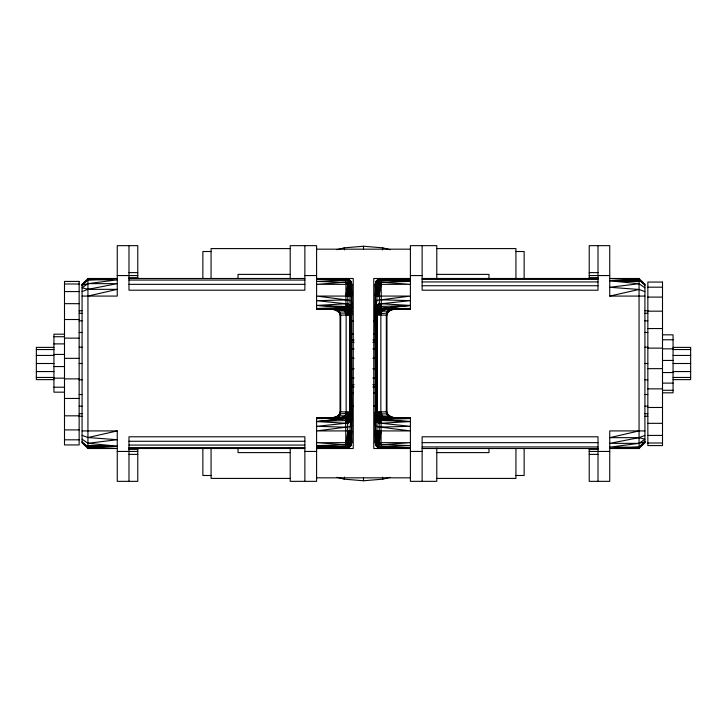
<?xml version="1.0" encoding="UTF-8"?>
<svg xmlns="http://www.w3.org/2000/svg" width="727" height="727" viewBox="0 0 727 727"><rect width="100%" height="100%" fill="white"/><g stroke="black" fill="none" stroke-linecap="round" stroke-linejoin="round"><path stroke-width="1.09" d="M290.209 448.168L290.209 481.347L316.599 481.347L316.599 417.734L343.98 417.734L345.616 418.688L345.916 448.514L348.842 447.723L350.996 445.569L351.341 444.206L351.777 419.842L351.277 309.557L351.777 284.348L350.996 281.431L348.842 279.277L345.916 278.486L345.916 306.476L345.298 308.793L316.599 309.266L316.599 245.653L290.209 245.653L290.209 278.832M436.791 278.832L436.791 245.653L410.401 245.653L410.401 309.266L383.02 309.266L381.384 308.312L381.084 278.486L378.158 279.277L376.004 281.431L375.659 282.794L375.223 307.157L375.723 417.443L375.223 442.652L376.004 445.569L378.158 447.723L381.084 448.514L381.084 420.524L381.702 418.207L410.401 417.734L410.401 481.347L436.791 481.347L436.791 448.168M351.486 433.056L351.777 442.652L350.996 445.569L347.57 448.068L316.599 448.514L353.24 448.514L353.24 278.486L316.599 278.486L348.842 279.277L350.996 281.431L351.777 284.348L351.777 442.652L350.078 445.569L345.916 446.796L316.599 445.578L345.916 444.869L347.988 444.57L350.723 442.652C349.096 432.847 350.423 422.996 351.541 413.59L351.423 305.994L347.951 303.959L316.599 300.669L347.951 299.924L351.423 300.914L351.777 303.604M375.514 293.944L375.223 284.348L376.004 281.431L379.43 278.932L410.401 278.486L373.76 278.486L373.76 448.514L410.401 448.514L378.158 447.723L376.004 445.569L375.223 442.652L375.223 284.348L376.922 281.431L381.084 280.204L410.401 281.422L381.084 282.131L379.012 282.43L376.277 284.348C377.904 294.153 376.577 304.004 375.459 313.41L375.577 421.006L379.049 423.041L410.401 426.331L379.049 427.076L375.577 426.086L375.223 423.396M350.723 442.652L350.877 430.92L350.996 442.652L349.751 446.941L345.916 448.514M376.277 284.348L376.123 296.08L376.004 284.348L377.249 280.059L381.084 278.486M347.57 278.932L348.169 280.522L347.57 284.348L347.897 306.885L351.086 314.228L351.586 310.956L349.951 307.93L346.615 306.512L316.599 305.449L345.916 303.75L346.615 306.512L345.879 307.094L347.997 307.466L351.277 309.557L351.777 307.112L351.341 282.794L350.078 281.431L345.916 280.204L316.599 279.277L345.916 278.923M379.43 448.068L378.831 446.478L379.43 442.652L379.103 420.115L375.914 412.772L375.414 416.044L377.049 419.07L377.813 416.707L379.194 415.889L376.822 415.571L375.932 418.107L377.822 419.743L380.385 420.488L410.401 421.551L381.084 423.25L380.385 420.488L381.121 419.906L379.003 419.534L375.723 417.443L375.223 419.888L375.659 444.206L376.922 445.569L381.084 446.796L410.401 447.723L381.084 448.077M351.777 425.522L350.06 426.694L345.916 427.185L316.599 426.331L347.942 423.041L351.414 421.024L351.495 416.953L351.514 420.088M375.486 306.912L375.577 310.038L375.586 305.976L379.058 303.959L410.401 300.669L381.084 299.815L376.94 300.306L375.223 301.478M345.916 423.25L316.599 421.551L345.552 418.625L316.599 418.516L344.434 417.789L345.852 417.216L347.66 418.125L347.57 442.652L348.769 430.92L348.842 442.652L347.988 444.57L347.988 447.787L316.599 447.723L345.916 447.641L316.599 446.46L345.916 446.796M381.084 303.75L410.401 305.449L381.448 308.375L410.401 308.484L382.566 309.211L381.148 309.784L379.34 308.875L379.43 284.348L378.231 296.08L378.158 284.348L379.012 282.43L379.012 279.213L410.401 279.277L381.084 279.359L410.401 280.54L381.084 280.204M331.258 309.266L334.656 309.675L340.409 313.101L345.898 313.101L350.478 314.782L351.777 311.092L350.905 314.627L350.768 412.254L347.079 416.735L337.582 417.734L339.409 416.017L339.491 413.881L349.923 413.172L351.323 413.209L351.259 417.462L348.869 414.663L345.898 413.899L344.716 416.017L341.308 417.734L344.653 417.689L350.405 415.944L351.541 413.59L351.068 308.893L349.951 307.93L349.187 310.293L347.806 311.111L350.178 311.429L350.759 309.357M395.742 417.734L392.344 417.325L386.591 413.899L381.102 413.899L376.522 412.218L375.223 415.908L376.095 412.373L376.232 314.746L379.921 310.265L389.418 309.266L387.591 310.983L387.509 313.119L377.077 313.828L375.677 313.791L375.741 309.538L378.131 312.337L381.102 313.101L382.284 310.983L385.692 309.266L382.347 309.311L376.595 311.056L375.459 313.41L376.241 417.643M351.777 311.919L351.423 305.994L350.705 308.575C348.397 299.179 352.268 289.346 349.751 280.059L345.916 278.486M375.223 415.081L375.577 421.006L376.295 418.425C378.603 427.821 374.732 437.654 377.249 446.941L381.084 448.514M351.495 304.931L351.495 297.025M375.505 422.069L375.505 429.975M347.951 296.08L348.842 284.348L347.988 282.43L316.599 281.422L345.916 280.204M379.049 430.92L378.158 442.652L379.012 444.57L410.401 445.578L381.084 446.796M351.514 415.862L351.777 411.873M375.486 311.138L375.223 315.127M316.599 418.516L344.643 417.816L348.169 416.235L349.923 413.172L350.023 412.018L349.224 413.2L346.143 411.873L346.143 315.127L344.716 310.983L341.117 309.266L349.187 310.293L345.461 308.393L349.178 307.257L350.078 304.758L347.897 306.885L345.879 307.094M382.357 309.184L378.831 310.765L376.977 314.982L377.776 313.8L380.857 315.127L380.857 411.873L382.284 416.017L385.883 417.734L377.813 416.707L381.539 418.607L377.822 419.743L376.922 422.242L379.103 420.115L381.121 419.906M348.842 442.652L350.06 430.92M376.94 296.08L378.158 284.348M346.143 411.873L345.898 413.899L349.405 417.053L349.951 419.079L350.405 415.944L347.906 420.124L345.916 421.642L347.942 423.041L349.669 419.279L350.06 422.26M380.857 315.127L381.102 313.101L377.595 309.947L377.049 307.921L376.595 311.056L379.094 306.876L381.084 305.358L379.058 303.959L377.331 307.721L376.94 304.74M331.258 417.734C334.883 417.798 339.782 416.089 340.045 411.873L340.045 315.127L338.982 312.237L339.409 310.983L337.846 309.629L334.475 309.647L345.943 309.793L347.451 309.184L347.997 307.466L316.599 305.449M351.541 416.044L351.777 414.217M375.223 312.783L375.459 310.956M395.742 309.266C392.117 309.202 387.218 310.911 386.955 315.127L386.955 411.873L388.018 414.763L387.591 416.017L389.154 417.371L392.525 417.353L381.057 417.207L379.549 417.816L379.003 419.534L410.401 421.551M347.988 416.998L348.169 415.699M378.831 311.301L379.012 310.002M345.916 296.08L347.57 284.348L345.916 282.131L316.599 284.348L351.777 284.348M381.084 430.92L379.43 442.652L381.084 444.869L410.401 442.652L375.223 442.652M351.777 307.721L351.441 310.047L351.541 306.967M375.223 419.279L375.559 416.953L375.459 420.033M390.099 477.312L382.802 479.157L363.5 480.756L344.198 479.157L344.543 477.103M382.457 249.897L382.802 247.843L363.5 246.244L344.198 247.843L336.901 249.688M347.942 430.92L345.916 442.652L347.988 444.57L349.269 442.652L350.078 445.569L350.723 445.851L347.988 447.787M379.058 296.08L381.084 284.348L379.012 282.43L377.731 284.348L376.922 281.431L376.277 281.149L379.012 279.213M351.423 426.422L351.514 421.987M375.577 300.578L375.486 305.013M375.577 296.08L375.459 299.633M351.423 430.92L351.541 427.367M348.869 414.663L349.542 411.873L349.542 315.127L348.596 311.865L346.634 309.975L343.98 309.266M378.131 312.337L377.458 315.127L377.458 411.873L378.403 415.135L380.366 417.025L383.02 417.734M316.599 417.734L344.434 417.789L349.405 417.053L347.942 423.041M410.401 309.266L382.566 309.211L377.595 309.947L379.058 303.959M375.223 314.537L375.577 313.146M351.423 413.854L351.777 412.463M375.223 306.667L375.577 305.885M351.423 421.115L351.777 420.333M382.566 309.211L389.154 309.629L389.418 311.02L387.591 310.983L386.319 315.127L386.319 411.873L387.591 416.017L392.344 417.325L389.154 417.371M344.434 417.789L337.846 417.371L337.582 415.98L339.409 416.017L340.681 411.873L340.681 315.127L339.409 310.983L334.656 309.675L337.846 309.629M346.615 306.512L347.951 303.959M379.049 423.041L380.385 420.488M351.423 305.885L351.777 305.24M375.223 421.76L375.577 421.115M349.178 307.257L350.178 311.429L349.051 313.155L350.996 313.282L349.278 313.8L350.478 314.782M377.822 419.743L376.822 415.571L377.949 413.845L376.004 413.718L377.722 413.2L376.522 412.218M82.078 284.348L87.94 278.486L117.256 278.486L87.94 279.85L82.078 284.348L82.078 442.652L87.94 448.514L117.256 448.514L87.94 447.16L82.078 442.652M644.922 442.652L639.06 448.514L609.744 448.514L639.06 447.15L644.922 442.652L644.922 284.348L639.06 278.486L609.744 278.486L639.06 279.84L644.922 284.348M82.078 285.211L87.94 279.85L117.256 279.831L87.94 283.648L82.078 285.211L87.94 279.831M639.06 447.169L644.922 441.743L639.06 443.352L609.744 447.169L639.06 447.15L644.922 441.789M377.249 283.266L376.004 284.348L375.223 296.08L410.401 296.08L381.084 299.815M349.751 443.734L350.996 442.652L351.777 430.92L316.599 430.92L345.916 427.185M340.409 313.101L339.763 313.591L340.681 315.127M386.591 413.899L387.237 413.409L386.319 411.873M351.468 393.989L353.24 392.689M376.595 311.056L376.222 308.521L378.294 307.03L381.084 306.476L410.401 305.449L381.384 308.312L377.595 309.947M350.405 415.944L350.777 418.479L348.706 419.97L345.916 420.524L316.599 421.551L345.616 418.688L349.405 417.053M337.401 310.838L344.716 310.983L346.634 309.975L349.187 310.293M377.813 416.707L380.366 417.025L382.284 416.017L389.599 416.162M373.76 334.311L375.732 333.384M345.898 313.101L350.178 311.429M376.822 415.571L381.102 413.899M375.268 310.538L375.777 312.874L379.203 311.092L389.045 311.22M351.732 416.462L351.223 414.126L347.797 415.908L337.955 415.78M351.323 321.598L353.24 320.743L351.286 321.525M375.732 405.375L373.76 406.257L375.423 405.793M82.078 291.563L87.94 289.346L117.256 283.639L87.94 283.648L82.078 287.747L87.94 289.346L117.256 289.346L87.94 296.08M644.922 435.437L639.06 437.654L609.744 443.361L639.06 443.352L644.922 439.253L639.06 437.654L609.744 437.654L639.06 430.92M349.542 315.127L350.905 314.627L350.505 412.173L349.542 315.127L340.045 315.127M377.458 411.873L376.095 412.373L376.495 314.827L377.458 411.873L386.955 411.873M373.714 405.948L375.75 405.33M589.224 278.486L589.224 245.653L609.744 245.653L609.744 296.08L639.06 289.464L644.922 291.663M82.078 435.337L87.94 437.536L117.256 430.92L117.256 481.347L137.776 481.347L137.776 448.514M346.143 315.127L349.496 314.428M377.504 412.572L380.857 411.873M379.34 308.875L381.511 308.43L379.921 310.265L382.284 310.983M347.66 418.125L345.489 418.57L347.079 416.735L344.716 416.017M644.922 287.828L639.06 283.703L609.744 287.283L639.06 289.464M82.078 439.172L87.94 443.297L117.256 439.717L87.94 437.536M382.347 309.311L383.02 309.266M343.98 417.734L344.653 417.689M345.861 307.394L316.599 308.484L347.451 309.184M381.139 419.606L410.401 418.516L379.549 417.816M316.599 309.266L345.298 308.793L345.943 309.793M410.401 417.734L381.702 418.207L381.057 417.207M290.209 248.589L211.066 248.589L211.066 278.486M436.791 248.589L515.934 248.589L515.934 278.486M316.599 249.17L410.401 249.17M211.066 251.515L202.86 251.515L202.86 278.486M515.934 251.515L524.14 251.515L524.14 278.486M128.988 272.625L137.776 272.625M589.224 272.625L598.012 272.625M290.209 274.388L238.038 274.388L238.038 278.486M436.791 274.388L488.962 274.388L488.962 278.486M117.256 275.56L137.776 275.56M304.867 275.56L316.599 275.56M410.401 275.56L422.133 275.56M589.224 275.56L609.744 275.56M128.988 277.705L137.776 277.705M589.224 277.705L598.012 277.705M128.988 278.486L304.867 278.486M422.133 278.486L598.012 278.486M422.133 279.377L598.012 279.377M128.988 280.059L304.867 280.059M350.996 281.431L350.078 281.431L348.842 284.348L348.769 296.08L349.269 284.348L350.078 296.08M376.004 281.431L376.922 281.431M422.133 281.922L598.012 281.922M64.494 283.993L79.152 283.993M128.988 284.348L304.867 284.348M375.223 284.348L410.401 284.348L381.084 282.131M422.133 285.729L598.012 285.729M647.848 287.183L662.506 287.183M64.494 291.572L79.152 291.572M82.078 296.08L117.256 296.08L117.256 245.653L137.776 245.653L137.776 278.486M609.744 296.08L644.922 296.08M647.848 297.098L662.506 297.098M64.494 303.668L79.152 303.668M79.152 310.738L82.078 310.738M644.922 310.738L647.848 310.738M647.848 311.183L662.506 311.183M79.152 313.319L82.078 313.319M644.922 313.319L647.848 313.319M64.494 319.517L79.152 319.517M79.152 320.807L82.078 320.807M644.922 320.807L647.848 320.807M647.848 328.549L662.506 328.549M79.152 332.484L82.078 332.484M644.922 332.484L647.848 332.484M64.494 334.184L53.934 334.184L53.934 392.171L64.494 392.171M662.506 334.829L673.066 334.829L673.066 392.816L662.506 392.816M53.934 336.719L64.494 336.719M64.494 338.137L79.152 338.137M662.506 339.782L673.066 339.782M351.968 340.045L354.122 340.045M372.878 340.045L375.032 340.045M351.968 342.372L354.122 342.372M372.878 342.372L375.032 342.372M53.934 343.889L64.494 343.889M79.152 347.197L82.078 347.197M644.922 347.197L647.848 347.197M53.934 347.379L36.35 347.379L36.35 379.621L53.934 379.621M673.066 347.379L690.65 347.379L690.65 379.621L673.066 379.621M647.848 348.124L662.506 348.124M662.506 348.842L673.066 348.842M351.968 348.878L354.122 348.878M372.878 348.878L375.032 348.878M36.35 349.542L53.934 349.542M673.066 349.542L690.65 349.542M53.934 354.44L64.494 354.44M36.35 355.439L53.934 355.439M673.066 355.439L690.65 355.439M64.494 358.347L79.152 358.347M351.968 358.284L354.122 358.284M372.878 358.284L375.032 358.284M662.506 360.438L673.066 360.438M36.35 363.5L53.934 363.5M79.152 363.5L82.078 363.5M644.922 363.5L647.848 363.5M673.066 363.5L690.65 363.5M53.934 366.562L64.494 366.562M647.848 368.653L662.506 368.653M351.968 368.716L354.122 368.716M372.878 368.716L375.032 368.716M36.35 371.561L53.934 371.561M673.066 371.561L690.65 371.561M662.506 372.56L673.066 372.56M36.35 377.458L53.934 377.458M673.066 377.458L690.65 377.458M53.934 378.158L64.494 378.158M351.968 378.122L354.122 378.122M372.878 378.122L375.032 378.122M64.494 378.876L79.152 378.876M79.152 379.803L82.078 379.803M644.922 379.803L647.848 379.803M662.506 383.111L673.066 383.111M351.968 384.628L354.122 384.628M372.878 384.628L375.032 384.628M351.968 386.955L354.122 386.955M372.878 386.955L375.032 386.955M53.934 387.218L64.494 387.218M647.848 388.863L662.506 388.863M662.506 390.281L673.066 390.281M79.152 394.516L82.078 394.516M644.922 394.516L647.848 394.516M64.494 398.451L79.152 398.451M79.152 406.193L82.078 406.193M644.922 406.193L647.848 406.193M647.848 407.483L662.506 407.483M79.152 413.681L82.078 413.681M644.922 413.681L647.848 413.681M64.494 415.817L79.152 415.817M79.152 416.262L82.078 416.262M644.922 416.262L647.848 416.262M647.848 423.332L662.506 423.332M64.494 429.902L79.152 429.902M82.078 430.92L117.256 430.92M644.922 430.92L609.744 430.92L609.744 481.347L589.224 481.347L589.224 448.514M647.848 435.428L662.506 435.428M64.494 439.817L79.152 439.817M128.988 441.271L304.867 441.271M351.777 442.652L316.599 442.652L345.916 444.869M422.133 442.652L598.012 442.652M647.848 443.007L662.506 443.007M128.988 445.078L304.867 445.078M350.078 445.569L350.996 445.569M376.004 445.569L376.922 445.569L378.158 442.652L378.231 430.92L377.731 442.652L376.922 430.92M422.133 446.941L598.012 446.941M128.988 447.623L304.867 447.623M128.988 448.514L304.867 448.514M422.133 448.514L598.012 448.514M128.988 449.295L137.776 449.295M589.224 449.295L598.012 449.295M117.256 451.44L137.776 451.44M304.867 451.44L316.599 451.44M410.401 451.44L422.133 451.44M589.224 451.44L609.744 451.44M290.209 452.612L238.038 452.612L238.038 448.514M436.791 452.612L488.962 452.612L488.962 448.514M128.988 454.375L137.776 454.375M589.224 454.375L598.012 454.375M211.066 475.485L202.86 475.485L202.86 448.514M515.934 475.485L524.14 475.485L524.14 448.514M316.599 477.83L410.401 477.83M290.209 478.411L211.066 478.411L211.066 448.514M436.791 478.411L515.934 478.411L515.934 448.514M392.235 309.702L389.154 309.629L391.081 310.075M334.765 417.298L337.846 417.371L335.919 416.925M94.71 278.795L87.94 278.486L87.94 448.514M632.29 448.205L639.06 448.514L639.06 278.486M378.831 310.765L379.449 310.811M347.551 416.189L348.169 416.235M342.88 309.629L346.634 309.975M380.366 417.025L384.12 417.371M639.06 283.703L609.744 280.84L639.06 281.095L609.744 280.54L639.06 279.84L644.922 285.257M87.94 443.297L117.256 446.16L87.94 445.905L117.256 446.46L87.94 447.16L82.078 441.743M345.916 299.815L316.599 296.08L351.777 296.08L351.486 288.619M381.084 427.185L410.401 430.92L375.223 430.92L375.514 438.381M344.716 310.983L348.596 311.865M378.403 415.135L382.284 416.017M382.802 247.843L390.099 249.688M336.901 477.312L344.198 479.157M375.423 321.207L373.76 320.743L375.732 321.625M373.714 321.052L375.75 321.67M351.286 405.475L353.24 406.257L351.323 405.402M373.76 392.689L375.732 393.616M347.988 279.213L350.723 281.149L350.078 281.431L350.996 284.348L350.877 296.08L350.723 284.348L347.988 282.43M379.012 444.57L376.277 442.652L376.123 430.92L376.004 442.652L376.922 445.569L376.277 445.851L379.012 447.787M379.094 306.876L381.384 308.312M345.616 418.688L347.906 420.124M351.468 333.011L353.24 334.311M375.777 312.874L377.077 313.828M349.923 413.172L351.223 414.126M375.459 313.41L376.232 314.746L377.458 315.127L386.955 315.127L386.591 313.101L387.082 314.073M351.541 413.59L350.768 412.254L349.542 411.873L340.045 411.873L340.409 413.899L339.918 412.927M375.586 305.976L376.222 308.521M350.777 418.479L351.414 421.024M375.577 414.463L375.223 412.945L375.486 415.962M351.423 312.537L351.777 314.055L351.514 311.038M375.223 411.936L375.459 413.618M351.777 315.064L351.541 313.382M344.198 247.843L344.543 249.897M382.457 477.103L382.802 479.157M375.223 307.157L375.505 310.047M351.495 416.953L351.777 419.842M387.591 310.983L387.718 312.637M339.282 414.363L339.409 416.017M598.012 245.653L598.012 290.209L422.133 290.209L422.133 245.653M598.012 481.347L598.012 436.791L422.133 436.791L422.133 481.347M363.5 246.244L363.5 249.37M363.5 477.63L363.5 480.756M304.867 245.653L304.867 290.209L128.988 290.209L128.988 245.653M304.867 481.347L304.867 436.791L128.988 436.791L128.988 481.347M394.061 309.266L389.154 309.629L394.061 309.266M334.465 417.334L332.939 417.734L337.846 417.371L334.465 417.334M79.152 281.422L64.494 281.422L64.494 444.933L79.152 444.933L79.152 281.422M662.506 282.067L647.848 282.067L647.848 445.578L662.506 445.578L662.506 282.067"/></g></svg>
